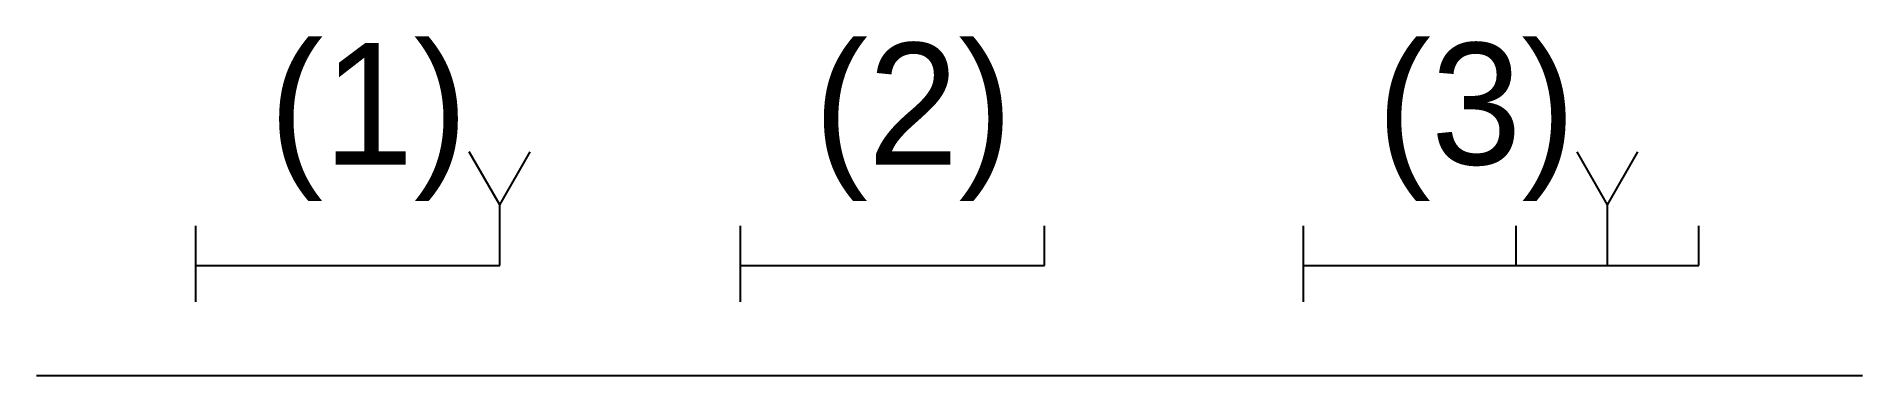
# Model space of a CAD drawing. Header units: metres. Extents: x 9.5 to 39.5, y 15.3 to 20.9.
import ezdxf

# ---------------------------------------------------------------- set-up
doc = ezdxf.new("R2010")
doc.units = ezdxf.units.M

msp = doc.modelspace()

# ---------------------------------------------------------------- linework, layer by layer
for p, q in [((17.09, 18.11), (16.59, 18.98)), ((17.09, 18.11), (17.59, 18.98)), ((35.29, 18.11), (34.79, 18.98)), ((35.29, 18.11), (35.79, 18.98)), ((17.09, 17.11), (17.09, 18.11)), ((35.29, 17.11), (35.29, 18.11)), ((12.09, 17.76), (12.09, 16.51)), ((21.04, 17.76), (21.04, 16.51)), ((26.04, 17.11), (26.04, 17.76)), ((30.29, 17.76), (30.29, 16.51)), ((33.79, 17.11), (33.79, 17.76)), ((36.79, 17.11), (36.79, 17.76)), ((12.09, 17.11), (17.09, 17.11)), ((21.04, 17.11), (26.04, 17.11)), ((30.29, 17.11), (36.79, 17.11))]:
    msp.add_line(p, q)
msp.add_lwpolyline([(9.48, 15.3), (39.48, 15.3)])

# ---------------------------------------------------------------- texts
for s, p in [('(1)', (13.3, 18.77)), ('(2)', (22.25, 18.77)), ('(3)', (31.5, 18.77))]:
    msp.add_text(s, height=2).set_placement(p)

doc.saveas('drawing.dxf')
